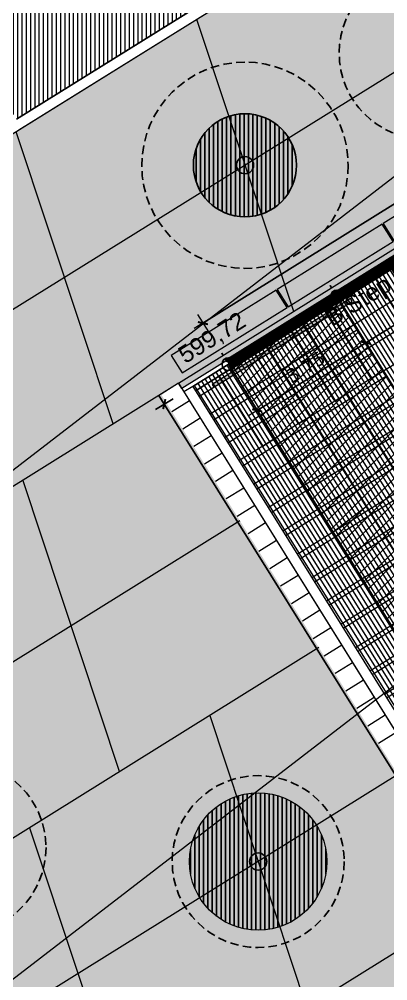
# Model space of a CAD drawing. Header units: metres. Extents: x 678805 to 1359287, y 2747329 to 5497370.
# Drawn here: x 679790.96 to 679801.68, y 2748685.17 to 2748713.14 of the extents above; entities that cross this region are included whole.
import ezdxf
from ezdxf.enums import TextEntityAlignment as Align

# ---------------------------------------------------------------- set-up
doc = ezdxf.new("R2010")
doc.units = ezdxf.units.M
doc.linetypes.add('XREF_MON_BUILDINGS$0$DASHEDX2', pattern=[1.5, 1, -0.5])
doc.linetypes.add('XREF_MON_SFT_TREES$0$HIDDEN', pattern=[0.375, 0.25, -0.125])
for name, color, linetype in [('00_XREF_MON_HSC_PAVEMENT', 7, 'Continuous'), ('00_XREF_TWQ_BUILDINGS', 7, 'Continuous'), ('00_XREF_TWQ_SFT_TREES', 7, 'Continuous'), ('XREF_MON_BUILDINGS$0$02-L-05 Stair', 6, 'Continuous'), ('XREF_MON_BUILDINGS$0$02-L-05 Stair_Levels', 81, 'Continuous'), ('XREF_MON_BUILDINGS$0$COTAUX', 7, 'Continuous'), ('XREF_MON_GENERAL_LAYOUT$0$02-L-Edge Line', 4, 'Continuous'), ('XREF_MON_GENERAL_LAYOUT$0$02-L-Edge Line Stair +10cm', 6, 'Continuous'), ('XREF_MON_GENERAL_LAYOUT$0$02-L-Edge Line Step -10cm', 6, 'Continuous'), ('XREF_MON_GENERAL_LAYOUT$0$02-L-Plan Change', 8, 'Continuous'), ('XREF_MON_HSC_PAVEMENT$0$02-L-Tree Pit_line', 252, 'Continuous'), ('XREF_MON_HSC_PAVEMENT$0$03-TR-Tree Pit_Green', 74, 'Continuous'), ('XREF_MON_SFT_TREES$0$SL_TREE_CANOPY', 251, 'XREF_MON_SFT_TREES$0$HIDDEN'), ('XREF_MON_SFT_TREES$0$SL_TREE_TRUNK', 251, 'Continuous')]:
    doc.layers.add(name, color=color, linetype=linetype)
for name, color, linetype, true_color in [('02-L-Waterfeatures 01', 7, 'Continuous', 0x4da6ff), ('XREF_MON_HSC_PAVEMENT$0$03-TR-Tree Pit_White', 7, 'Continuous', 0xfcfcfc), ('XREF_MON_SFT_TREES$0$SL_TREE_BOMBAX_CEIBA', 7, 'Continuous', 0x8f2400), ('XREF_MON_SFT_TREES$0$SL_TREE_FICUS_RELIGIOSA', 7, 'Continuous', 0x405700), ('XREF_MON_SFT_TREES$0$SL_TREE_MELIA_AZEDARACH', 7, 'Continuous', 0xfcb0fa), ('XREF_MON_SFT_TREES$0$SL_TREE_PARKINSONIA_ACUELATA', 2, 'Continuous', 0xffff00)]:
    doc.layers.add(name, color=color, linetype=linetype, true_color=true_color)
for name, color, linetype, lineweight in [('XREF_MON_BUILDINGS$0$02-L-02 Retaining walls', 4, 'Continuous', 5), ('XREF_MON_BUILDINGS$0$02-L-02 Retaining walls_levels', 21, 'Continuous', 5), ('XREF_MON_GENERAL_LAYOUT$0$02-L-Level Curves 0.25-0.75m', 33, 'Continuous', 5), ('XREF_MON_GENERAL_LAYOUT$0$02-L-Level Curves 0.50m', 33, 'Continuous', 5), ('XREF_MON_GENERAL_LAYOUT$0$02-L-Level Curves 1m', 37, 'Continuous', 5), ('XREF_MON_GENERAL_LAYOUT$0$02-L-Material Change', 251, 'Continuous', 5), ('XREF_MON_GENERAL_LAYOUT$0$04-BK-Tree Pit', 6, 'Continuous', 5), ('XREF_MON_HSC_FURNITURE$0$02-L-Furnitures type 3', 8, 'Continuous', 13), ('XREF_MON_HSC_FURNITURE$0$05-Railing', 8, 'Continuous', 13), ('XREF_MON_HSC_PAVEMENT$0$04-BK-Tree Pit', 6, 'Continuous', 5)]:
    doc.layers.add(name, color=color, linetype=linetype, lineweight=lineweight)
for name, color, linetype, lineweight, true_color in [('XREF_MON_HSC_FURNITURE$0$05-Railing_wipeout', 7, 'Continuous', 13, 0xfcfcfc), ('XREF_MON_HSC_PAVEMENT$0$02-L-Joints-Paviment_06_Concrete Slab in sittu', 7, 'Continuous', 5, 0x999999), ('XREF_MON_HSC_PAVEMENT$0$02-L-Joints-Paviment_07_Natural Stone', 7, 'Continuous', 5, 0x998833), ('XREF_MON_HSC_PAVEMENT$0$02-L-Joints-Paviment_07_Precast Concrete Blocks 60X40', 7, 'Continuous', 5, 0x999999), ('XREF_MON_HSC_PAVEMENT$0$03-TR-Pavement_02_Sealed Gravel', 7, 'Continuous', 5, 0x38321e), ('XREF_MON_HSC_PAVEMENT$0$03-TR-Pavement_06_Concrete Slab in situ', 7, 'Continuous', 9, 0xf7f7f7), ('XREF_MON_HSC_PAVEMENT$0$03-TR-Pavement_08_Natural Stone Bleachers', 7, 'Continuous', 5, 0x969696)]:
    doc.layers.add(name, color=color, linetype=linetype, lineweight=lineweight, true_color=true_color)
doc.layers.get('XREF_MON_SFT_TREES$0$SL_TREE_BOMBAX_CEIBA').off()
doc.layers.get('XREF_MON_SFT_TREES$0$SL_TREE_FICUS_RELIGIOSA').off()
doc.layers.get('XREF_MON_SFT_TREES$0$SL_TREE_MELIA_AZEDARACH').off()
doc.layers.get('XREF_MON_SFT_TREES$0$SL_TREE_PARKINSONIA_ACUELATA').off()
doc.styles.add('XREF_MON_BUILDINGS$0$E200', font='verdana.ttf', dxfattribs={"height": 0.4})
doc.styles.add('XREF_MON_BUILDINGS$0$Standard', font='arial.ttf')
doc.styles.add('XREF_MON_GENERAL_LAYOUT$0$Standard', font='arial.ttf')
doc.dimstyles.new('XREF_MON_BUILDINGS$0$E200', dxfattribs={"dimscale": 0.03, "dimtxt": 12, "dimasz": 1, "dimexe": 0.1, "dimexo": 1, "dimgap": 4, "dimtad": 1, "dimzin": 0, "dimdsep": 46, "dimtxsty": 'XREF_MON_BUILDINGS$0$E200', "dimblk1": 'XREF_MON_BUILDINGS$0$LINCOT200', "dimblk2": 'XREF_MON_BUILDINGS$0$LINCOT200', "dimsah": 1, "dimcen": 0.1, "dimdle": 0.1, "dimse1": 1, "dimse2": 1, "dimclrt": 256, "dimadec": 0, "dimazin": 0, "dimtfac": 0.015385, "dimtofl": 0, "dimtmove": 0, "dimatfit": 3, "dimldrblk": 'XREF_MON_BUILDINGS$0$LINCOT200', "dimfxl": 1, "dimtolj": 1, "dimtzin": 0, "dimarcsym": 0})
pattern_1 = [(122, (0, 0), (-0.105817321318, -0.066122000993), [])]

# ---------------------------------------------------------------- blocks, each defined once
blk = doc.blocks.new('XREF_MON_BUILDINGS$0$LINCOT200')
for p, q in [((0, -10), (0, 10)), ((0, 0), (10, 0))]:
    blk.add_line(p, q)
at = {"const_width": 1.88}
blk.add_lwpolyline([(3.54, -3.54), (-3.54, 3.54)], dxfattribs=at)
at = {"layer": 'XREF_MON_BUILDINGS$0$COTAUX'}
blk.add_line((0, 0), (-1.25, 0), dxfattribs=at)
blk = doc.blocks.new('*D164')
at = {"layer": 'DEFPOINTS', "color": 0, "ltscale": 0.3, "transparency": 16777216}
for p in [(679797.048, 2748703.104), (679815.387, 2748673.639), (679813.52, 2748672.476)]:
    blk.add_point(p, dxfattribs=at)
at = {"layer": 'XREF_MON_BUILDINGS$0$02-L-05 Stair_Levels', "color": 0, "lineweight": -2, "ltscale": 0.3, "transparency": 16777216}
blk.add_line((679795.196, 2748701.916), (679813.504, 2748672.502), dxfattribs=at)
at = {"layer": 'XREF_MON_BUILDINGS$0$02-L-05 Stair_Levels', "color": 0, "lineweight": -2, "ltscale": 0.3, "transparency": 16777216, "xscale": 0.03, "yscale": 0.03, "zscale": 0.03}
for p, rotation in [((679795.18, 2748701.942), 121.898401032421), ((679813.52, 2748672.476), 301.898401032421)]:
    blk.add_blockref('XREF_MON_BUILDINGS$0$LINCOT200', p, dxfattribs=dict(at, rotation=rotation))
at = {"layer": 'XREF_MON_BUILDINGS$0$02-L-05 Stair_Levels', "ltscale": 0.3, "transparency": 16777216, "insert": (679804.554, 2748687.503), "char_height": 0.4, "attachment_point": 5, "rotation": 301.8984, "style": 'XREF_MON_BUILDINGS$0$E200'}
blk.add_mtext('\\A1;34.71', dxfattribs=at)
blk = doc.blocks.new('XREF_MON_BUILDINGS$0$Cotes Altimetriques')
at = {"linetype": 'XREF_MON_BUILDINGS$0$DASHEDX2', "ltscale": 0.5}
for points in [[(0, -1.5), (0, 1.5)], [(1.5, 0), (-1.5, 0)]]:
    blk.add_lwpolyline(points, dxfattribs=at)
blk.add_circle((0, 0), 0.75)
at = {"ltscale": 0.3, "style": 'XREF_MON_BUILDINGS$0$Standard'}
blk.add_attdef('COTES', text='', height=2, dxfattribs=at).set_placement((0, 3.5), align=Align.MIDDLE)
blk = doc.blocks.new('*D190')
at = {"layer": 'DEFPOINTS', "color": 0, "ltscale": 0.3, "transparency": 16777216}
for p in [(679837.404, 2748729.928), (679838.148, 2748728.735), (679797.048, 2748703.104)]:
    blk.add_point(p, dxfattribs=at)
at = {"layer": 'XREF_MON_BUILDINGS$0$02-L-02 Retaining walls_levels', "color": 0, "lineweight": -2, "ltscale": 0.3, "transparency": 16777216}
blk.add_line((679796.329, 2748704.313), (679837.379, 2748729.912), dxfattribs=at)
at = {"layer": 'XREF_MON_BUILDINGS$0$02-L-02 Retaining walls_levels', "color": 0, "lineweight": -2, "ltscale": 0.3, "transparency": 16777216, "xscale": 0.03, "yscale": 0.03, "zscale": 0.03}
for p, rotation in [((679837.404, 2748729.928), 31.94807474562076), ((679796.304, 2748704.297), 211.9480747456207)]:
    blk.add_blockref('XREF_MON_BUILDINGS$0$LINCOT200', p, dxfattribs=dict(at, rotation=rotation))
at = {"layer": 'XREF_MON_BUILDINGS$0$02-L-02 Retaining walls_levels', "ltscale": 0.3, "transparency": 16777216, "insert": (679813.064, 2748715.137), "char_height": 0.4, "attachment_point": 5, "rotation": 31.9481, "style": 'XREF_MON_BUILDINGS$0$E200'}
blk.add_mtext('\\A1;48.50', dxfattribs=at)
blk = doc.blocks.new('*U138')
at = {"linetype": 'XREF_MON_BUILDINGS$0$DASHEDX2', "ltscale": 0.5}
for points in [[(0, -1.5), (0, 1.5)], [(1.5, 0), (-1.5, 0)]]:
    blk.add_lwpolyline(points, dxfattribs=at)
blk.add_circle((0, 0), 0.75)
at = {"ltscale": 0.3, "style": 'XREF_MON_BUILDINGS$0$Standard'}
blk.add_attdef('COTES', text='', height=2, dxfattribs=at).set_placement((6.47, -1.99), align=Align.MIDDLE)
blk = doc.blocks.new('*D142')
at = {"layer": 'DEFPOINTS', "color": 0, "ltscale": 0.3, "transparency": 16777216}
for p in [(679818.253, 2748715.784), (679818.856, 2748714.815), (679800.437, 2748704.694)]:
    blk.add_point(p, dxfattribs=at)
at = {"layer": 'XREF_MON_BUILDINGS$0$02-L-02 Retaining walls_levels', "color": 0, "lineweight": -2, "ltscale": 0.3, "transparency": 16777216}
blk.add_line((679801.066, 2748703.741), (679818.83, 2748714.799), dxfattribs=at)
at = {"layer": 'XREF_MON_BUILDINGS$0$02-L-02 Retaining walls_levels', "color": 0, "lineweight": -2, "ltscale": 0.3, "transparency": 16777216, "xscale": 0.03, "yscale": 0.03, "zscale": 0.03}
for p, rotation in [((679818.856, 2748714.815), 31.90139317448292), ((679801.04, 2748703.726), 211.9013931744829)]:
    blk.add_blockref('XREF_MON_BUILDINGS$0$LINCOT200', p, dxfattribs=dict(at, rotation=rotation))
at = {"layer": 'XREF_MON_BUILDINGS$0$02-L-02 Retaining walls_levels', "ltscale": 0.3, "transparency": 16777216, "insert": (679809.775, 2748709.549), "char_height": 0.4, "attachment_point": 5, "rotation": 31.9014, "style": 'XREF_MON_BUILDINGS$0$E200'}
blk.add_mtext('\\A1;21.00', dxfattribs=at)
blk = doc.blocks.new('*D144')
at = {"layer": 'DEFPOINTS', "color": 0, "ltscale": 0.3, "transparency": 16777216}
for p in [(679801.198, 2748703.47), (679797.883, 2748701.76), (679798.042, 2748701.506)]:
    blk.add_point(p, dxfattribs=at)
at = {"layer": 'XREF_MON_BUILDINGS$0$02-L-02 Retaining walls_levels', "color": 0, "lineweight": -2, "ltscale": 0.3, "transparency": 16777216}
blk.add_line((679801.014, 2748703.709), (679797.909, 2748701.776), dxfattribs=at)
at = {"layer": 'XREF_MON_BUILDINGS$0$02-L-02 Retaining walls_levels', "color": 0, "lineweight": -2, "ltscale": 0.3, "transparency": 16777216, "xscale": 0.03, "yscale": 0.03, "zscale": 0.03}
for p, rotation in [((679801.04, 2748703.725), 31.89840103319451), ((679797.883, 2748701.76), 211.8984010331945)]:
    blk.add_blockref('XREF_MON_BUILDINGS$0$LINCOT200', p, dxfattribs=dict(at, rotation=rotation))
at = {"layer": 'XREF_MON_BUILDINGS$0$02-L-02 Retaining walls_levels', "ltscale": 0.3, "transparency": 16777216, "insert": (679799.288, 2748703.022), "char_height": 0.4, "attachment_point": 5, "rotation": 31.8984, "style": 'XREF_MON_BUILDINGS$0$E200'}
blk.add_mtext('\\A1;3.75', dxfattribs=at)
blk = doc.blocks.new('XREF_MON_SFT_TREES$0$Parkinsonia_acuelata')
h = blk.add_hatch()
h.set_pattern_fill('ANSI31', color=256, scale=0.1)
edge = h.paths.add_edge_path()
edge.add_arc((0, 0), 2.5, -25.4481, 334.5519)
at = {"layer": 'XREF_MON_SFT_TREES$0$SL_TREE_TRUNK'}
h = blk.add_hatch(color=256, dxfattribs=at)
h.dxf.hatch_style = 1
edge = h.paths.add_edge_path()
edge.add_arc((0, 0), 0.25, 0, 360)
at = {"layer": 'XREF_MON_SFT_TREES$0$SL_TREE_CANOPY', "linetype": 'XREF_MON_SFT_TREES$0$HIDDEN'}
blk.add_circle((0, 0), 2.5, dxfattribs=at)
at = {"layer": 'XREF_MON_SFT_TREES$0$SL_TREE_TRUNK'}
blk.add_circle((0, 0), 0.25, dxfattribs=at)
blk = doc.blocks.new('XREF_MON_SFT_TREES$0$Bombax_ceiba')
h = blk.add_hatch()
h.set_pattern_fill('ANSI31', color=256, scale=0.1)
edge = h.paths.add_edge_path()
edge.add_arc((0, 0), 3, -25.4481, 334.5519)
at = {"layer": 'XREF_MON_SFT_TREES$0$SL_TREE_TRUNK'}
h = blk.add_hatch(color=256, dxfattribs=at)
h.dxf.hatch_style = 1
edge = h.paths.add_edge_path()
edge.add_arc((0, 0), 0.25, 0, 360)
at = {"layer": 'XREF_MON_SFT_TREES$0$SL_TREE_CANOPY', "linetype": 'XREF_MON_SFT_TREES$0$HIDDEN'}
blk.add_circle((0, 0), 3, dxfattribs=at)
at = {"layer": 'XREF_MON_SFT_TREES$0$SL_TREE_TRUNK'}
blk.add_circle((0, 0), 0.25, dxfattribs=at)
blk = doc.blocks.new('XREF_MON_SFT_TREES$0$Ficus_religiosa')
h = blk.add_hatch()
h.set_pattern_fill('ANSI31', color=256, scale=0.1)
edge = h.paths.add_edge_path()
edge.add_arc((0, 0), 6, -25.4481, 334.5519)
at = {"layer": 'XREF_MON_SFT_TREES$0$SL_TREE_TRUNK'}
h = blk.add_hatch(color=256, dxfattribs=at)
h.dxf.hatch_style = 1
edge = h.paths.add_edge_path()
edge.add_arc((0, 0), 0.25, 0, 360)
at = {"layer": 'XREF_MON_SFT_TREES$0$SL_TREE_CANOPY', "linetype": 'XREF_MON_SFT_TREES$0$HIDDEN'}
blk.add_circle((0, 0), 6, dxfattribs=at)
at = {"layer": 'XREF_MON_SFT_TREES$0$SL_TREE_TRUNK'}
blk.add_circle((0, 0), 0.25, dxfattribs=at)
blk = doc.blocks.new('XREF_MON_SFT_TREES$0$Melia_acedarach.B')
h = blk.add_hatch()
h.set_pattern_fill('ANSI31', color=256, scale=0.1, angle=25.45)
edge = h.paths.add_edge_path()
edge.add_arc((0, 0), 2.5, 0, 360)
at = {"layer": 'XREF_MON_SFT_TREES$0$SL_TREE_TRUNK'}
h = blk.add_hatch(color=256, dxfattribs=at)
h.dxf.hatch_style = 1
edge = h.paths.add_edge_path()
edge.add_arc((0, 0), 0.25, 0, 360)
at = {"layer": 'XREF_MON_SFT_TREES$0$SL_TREE_CANOPY', "linetype": 'XREF_MON_SFT_TREES$0$HIDDEN'}
blk.add_circle((0, 0), 2.5, dxfattribs=at)
at = {"layer": 'XREF_MON_SFT_TREES$0$SL_TREE_TRUNK'}
blk.add_circle((0, 0), 0.25, dxfattribs=at)
blk = doc.blocks.new('XREF_MON_SFT_TREES$0$Melia_Azedarach.C')
h = blk.add_hatch()
h.set_pattern_fill('ANSI31', color=256, scale=0.1, angle=25.45)
edge = h.paths.add_edge_path()
edge.add_arc((0, 0), 2.5, 0, 360)
at = {"layer": 'XREF_MON_SFT_TREES$0$SL_TREE_TRUNK'}
h = blk.add_hatch(color=256, dxfattribs=at)
h.dxf.hatch_style = 1
edge = h.paths.add_edge_path()
edge.add_arc((0, 0), 0.25, 0, 360)
at = {"layer": 'XREF_MON_SFT_TREES$0$SL_TREE_CANOPY', "linetype": 'XREF_MON_SFT_TREES$0$HIDDEN'}
blk.add_circle((0, 0), 2.5, dxfattribs=at)
at = {"layer": 'XREF_MON_SFT_TREES$0$SL_TREE_TRUNK'}
blk.add_circle((0, 0), 0.25, dxfattribs=at)
blk = doc.blocks.new('XREF_MON_SFT_TREES')
at = {"layer": 'XREF_MON_SFT_TREES$0$SL_TREE_BOMBAX_CEIBA', "rotation": 25.44812939262281}
blk.add_blockref('XREF_MON_SFT_TREES$0$Bombax_ceiba', (679797.526, 2748708.891), dxfattribs=at)
at = {"layer": 'XREF_MON_SFT_TREES$0$SL_TREE_FICUS_RELIGIOSA', "rotation": 25.44812939262281}
blk.add_blockref('XREF_MON_SFT_TREES$0$Ficus_religiosa', (679793.502, 2748720.898), dxfattribs=at)
at = {"layer": 'XREF_MON_SFT_TREES$0$SL_TREE_MELIA_AZEDARACH'}
for name, p in [('XREF_MON_SFT_TREES$0$Melia_Azedarach.C', (679789.243, 2748715.413)), ('XREF_MON_SFT_TREES$0$Melia_acedarach.B', (679802.765, 2748712.151)), ('XREF_MON_SFT_TREES$0$Melia_acedarach.B', (679797.91, 2748688.635))]:
    blk.add_blockref(name, p, dxfattribs=at)
at = {"layer": 'XREF_MON_SFT_TREES$0$SL_TREE_PARKINSONIA_ACUELATA', "rotation": 25.44812939262281}
blk.add_blockref('XREF_MON_SFT_TREES$0$Parkinsonia_acuelata', (679789.242, 2748689.043), dxfattribs=at)
blk = doc.blocks.new('XREF_MON_HSC_PAVEMENT$0$Escocell 4m')
at = {"layer": 'XREF_MON_HSC_PAVEMENT$0$03-TR-Tree Pit_Green'}
h = blk.add_hatch(dxfattribs=at)
h.set_pattern_fill('ANSI31', color=256, scale=0.04, angle=19.0454)
h.set_pattern_definition([(64.04540243, (-1814219.15263, -2173895.47172), (-0.1141909246487, 0.055582665714), [])])
edge = h.paths.add_edge_path()
edge.add_arc((0, 0), 2, 0, 360)
at = {"layer": 'XREF_MON_HSC_PAVEMENT$0$03-TR-Tree Pit_White'}
h = blk.add_hatch(color=256, dxfattribs=at)
h.dxf.hatch_style = 1
edge = h.paths.add_edge_path()
edge.add_arc((0, 0), 2, 0, 360)
blk.add_circle((0, 0), 2)
blk = doc.blocks.new('XREF_MON_HSC_PAVEMENT$0$Escocell 3m')
at = {"layer": 'XREF_MON_HSC_PAVEMENT$0$03-TR-Tree Pit_Green'}
h = blk.add_hatch(dxfattribs=at)
h.set_pattern_fill('ANSI31', color=256, scale=0.04, angle=19.0454)
h.set_pattern_definition([(64.04540243, (-1814188.4613, -2173892.2774), (-0.1141909246487, 0.055582665714), [])])
edge = h.paths.add_edge_path()
edge.add_arc((0, 0), 1.5, 0, 360)
at = {"layer": 'XREF_MON_HSC_PAVEMENT$0$03-TR-Tree Pit_White'}
h = blk.add_hatch(color=256, dxfattribs=at)
h.dxf.hatch_style = 1
edge = h.paths.add_edge_path()
edge.add_arc((0, 0), 1.5, 0, 360)
blk.add_circle((0, 0), 1.5)
at = {"layer": 'XREF_MON_HSC_PAVEMENT$0$02-L-Tree Pit_line', "ltscale": 0.3}
blk.add_circle((0, 0), 1.5, dxfattribs=at)
blk = doc.blocks.new('*U510')
at = {"layer": 'XREF_MON_HSC_PAVEMENT$0$02-L-Joints-Paviment_07_Natural Stone', "elevation": 0}
blk.add_lwpolyline([(6.198, -34.402), (6.195, 0)], dxfattribs=at)
blk = doc.blocks.new('*U511')
at = {"layer": 'XREF_MON_HSC_PAVEMENT$0$02-L-Joints-Paviment_07_Natural Stone', "color": 0, "linetype": 'ByBlock', "lineweight": -2, "transparency": 16777216, "rotation": 31.89932765884843}
blk.add_blockref('*U510', (679796.084, 2748702.33), dxfattribs=at)
blk = doc.blocks.new('*U512')
at = {"layer": 'XREF_MON_HSC_PAVEMENT$0$02-L-Joints-Paviment_07_Precast Concrete Blocks 60X40'}
blk.add_lwpolyline([(0, 0), (0.001, -0.6)], dxfattribs=at)
blk = doc.blocks.new('*U513')
at = {"layer": 'XREF_MON_HSC_PAVEMENT$0$02-L-Joints-Paviment_07_Precast Concrete Blocks 60X40', "color": 0, "linetype": 'ByBlock', "lineweight": -2, "transparency": 16777216, "rotation": 301.9019127257279}
for p in [(679795.595, 2748702.547), (679795.911, 2748702.039), (679796.228, 2748701.531), (679796.544, 2748701.023), (679796.86, 2748700.515), (679797.176, 2748700.007), (679797.492, 2748699.5), (679797.809, 2748698.992), (679798.125, 2748698.484), (679798.441, 2748697.976), (679798.757, 2748697.468), (679799.073, 2748696.96), (679799.389, 2748696.452), (679799.706, 2748695.944), (679800.022, 2748695.436), (679800.338, 2748694.928), (679800.654, 2748694.42), (679800.97, 2748693.912), (679801.287, 2748693.404), (679801.603, 2748692.896), (679801.919, 2748692.389)]:
    blk.add_blockref('*U512', p, dxfattribs=at)
blk = doc.blocks.new('XREF_MON_HSC_PAVEMENT')
at = {"layer": 'XREF_MON_HSC_PAVEMENT$0$03-TR-Pavement_02_Sealed Gravel', "linetype": 'Continuous'}
h = blk.add_hatch(dxfattribs=at)
h.set_pattern_fill('ANSI31', color=256, scale=0.0393, angle=45)
h.set_pattern_definition([(90, (652974.11672, 2717198.73223), (-0.1247775, 0), [])])
h.paths.add_polyline_path([(679798.235, 2748737.952), (679798.244, 2748737.945), (679804.727, 2748731.776), (679796.79, 2748723.502), (679788.909, 2748731.062), (679781.362, 2748725.485), (679790.88, 2748710.231), (679812.839, 2748723.898), (679802.242, 2748740.913)])
at = {"layer": 'XREF_MON_HSC_PAVEMENT$0$03-TR-Pavement_06_Concrete Slab in situ', "linetype": 'Continuous'}
h = blk.add_hatch(color=256, dxfattribs=at)
h.dxf.hatch_style = 1
h.paths.add_polyline_path([(679744.389, 2748680.944), (679812.998, 2748723.643), (679817.597, 2748716.27), (679795.568, 2748702.53), (679767.698, 2748685.147), (679747.22, 2748672.38)])
h = blk.add_hatch(color=256, dxfattribs=at)
h.dxf.hatch_style = 1
h.paths.add_polyline_path([(679795.086, 2748702.23), (679748.323, 2748673.068), (679753.916, 2748656.131), (679763.384, 2748640.923), (679762.62, 2748640.448), (679766.019, 2748634.973), (679761.016, 2748631.859), (679765.141, 2748619.371), (679827.121, 2748639.84), (679818.637, 2748665.406), (679840.697, 2748679.165), (679836.266, 2748686.285), (679813.741, 2748672.263)])
at = {"layer": 'XREF_MON_HSC_PAVEMENT$0$03-TR-Pavement_08_Natural Stone Bleachers', "ltscale": 0.3}
h = blk.add_hatch(dxfattribs=at)
h.set_pattern_fill('ANSI31', color=256, scale=0.0393, angle=77)
h.set_pattern_definition(pattern_1)
h.paths.add_polyline_path([(679835.945, 2748686.79), (679818.813, 2748675.772), (679835.945, 2748686.79)], flags=17)
h.paths.add_polyline_path([(679818.547, 2748675.606), (679818.547, 2748675.606), (679836.109, 2748686.527), (679835.945, 2748686.79), (679817.768, 2748715.995), (679800.202, 2748705.072)])
h = blk.add_hatch(dxfattribs=at)
h.set_pattern_fill('ANSI31', color=252, scale=0.25, angle=347)
h.set_pattern_definition([(32, (21.2892, 3.717), (-0.42062341599, 0.67313817632), [])])
h.paths.add_polyline_path([(679796.006, 2748702.455), (679800.207, 2748705.065), (679818.543, 2748675.604), (679814.348, 2748672.991)])
h = blk.add_hatch(dxfattribs=at)
h.set_pattern_fill('ANSI31', color=256, scale=0.0393, angle=77)
h.set_pattern_definition(pattern_1)
h.paths.add_polyline_path([(679796.009, 2748702.45), (679800.202, 2748705.071), (679818.543, 2748675.604), (679814.348, 2748672.991)])
at = {"layer": 'XREF_MON_HSC_PAVEMENT$0$02-L-Joints-Paviment_06_Concrete Slab in sittu'}
for p, q in [((679744.389, 2748680.944), (679812.998, 2748723.643)), ((679815.3, 2748719.952), (679745.792, 2748676.693)), ((679795.568, 2748702.53), (679747.22, 2748672.38)), ((679797.377, 2748698.55), (679749.705, 2748668.882)), ((679799.675, 2748694.858), (679751.109, 2748664.631)), ((679801.974, 2748691.165), (679752.512, 2748660.381)), ((679804.273, 2748687.472), (679753.916, 2748656.131))]:
    blk.add_line(p, q, dxfattribs=at)
for points in [[(679796.116, 2748713.137), (679798.935, 2748704.644)], [(679790.864, 2748709.868), (679793.682, 2748701.375)], [(679793.881, 2748691.251), (679791.063, 2748699.744)], [(679796.501, 2748692.882), (679799.32, 2748684.389)], [(679791.262, 2748689.621), (679794.08, 2748681.128)]]:
    blk.add_lwpolyline(points, dxfattribs=at)
at = {"layer": 'XREF_MON_HSC_PAVEMENT$0$02-L-Joints-Paviment_07_Natural Stone'}
for points in [[(679818.27, 2748715.189), (679800.709, 2748704.258)], [(679818.695, 2748714.505), (679801.131, 2748703.579)], [(679819.115, 2748713.83), (679801.554, 2748702.9)], [(679819.538, 2748713.151), (679797.779, 2748699.608)], [(679819.961, 2748712.471), (679798.202, 2748698.929)], [(679820.384, 2748711.792), (679798.624, 2748698.25)], [(679820.807, 2748711.113), (679799.047, 2748697.571)], [(679821.23, 2748710.434), (679799.47, 2748696.891)], [(679821.652, 2748709.755), (679799.893, 2748696.212)], [(679822.075, 2748709.076), (679800.315, 2748695.533)], [(679822.497, 2748708.397), (679800.738, 2748694.854)], [(679822.92, 2748707.718), (679801.161, 2748694.175)], [(679823.343, 2748707.038), (679801.584, 2748693.496)], [(679800.709, 2748704.258), (679796.51, 2748701.645)], [(679801.131, 2748703.579), (679796.933, 2748700.966)]]:
    blk.add_lwpolyline(points, dxfattribs=at)
at = {"layer": 'XREF_MON_HSC_PAVEMENT$0$02-L-Joints-Paviment_07_Natural Stone', "elevation": 0}
for points in [[(679801.631, 2748705.783), (679801.55, 2748705.913)], [(679801.293, 2748705.573), (679801.213, 2748705.702)], [(679800.618, 2748705.152), (679800.537, 2748705.281)], [(679800.955, 2748705.363), (679800.875, 2748705.492)]]:
    blk.add_lwpolyline(points, dxfattribs=at)
at = {"layer": 'XREF_MON_HSC_PAVEMENT$0$02-L-Joints-Paviment_07_Precast Concrete Blocks 60X40'}
blk.add_lwpolyline([(679795.595, 2748702.547), (679814.25, 2748672.58)], dxfattribs=at)
at = {"layer": 'XREF_MON_HSC_PAVEMENT$0$02-L-Joints-Paviment_07_Natural Stone'}
blk.add_blockref('*U511', (0, 0), dxfattribs=at)
at = {"layer": 'XREF_MON_HSC_PAVEMENT$0$02-L-Joints-Paviment_07_Precast Concrete Blocks 60X40'}
blk.add_blockref('*U513', (0, 0), dxfattribs=at)
at = {"layer": 'XREF_MON_HSC_PAVEMENT$0$04-BK-Tree Pit', "rotation": 25.95459756993445}
for name, p in [('XREF_MON_HSC_PAVEMENT$0$Escocell 3m', (679797.526, 2748708.891)), ('XREF_MON_HSC_PAVEMENT$0$Escocell 4m', (679797.91, 2748688.635))]:
    blk.add_blockref(name, p, dxfattribs=at)
blk = doc.blocks.new('XREF_MON_HSC_FURNITURE$0$PRISMA 360')
at = {"true_color": 0xfcfcfc}
h = blk.add_hatch(color=7, dxfattribs=at)
h.dxf.hatch_style = 1
h.paths.add_polyline_path([(0, 0), (3.578, 0.395), (3.512, 0.992), (-0.066, 0.596)])
at = {"color": 0}
blk.add_lwpolyline([(0, 0), (3.578, 0.395), (3.512, 0.992), (-0.066, 0.596)], close=True, dxfattribs=at)
blk = doc.blocks.new('XREF_MON_HSC_FURNITURE')
at = {"layer": 'XREF_MON_HSC_FURNITURE$0$05-Railing', "true_color": 0xfcfcfc, "extrusion": (-2.86654e-06, -1.78413e-06, 1)}
h = blk.add_hatch(color=7, dxfattribs=at)
h.dxf.hatch_style = 1
h.paths.add_polyline_path([(679796.571, 2748702.516), (679796.624, 2748702.431), (679800.643, 2748704.932), (679800.59, 2748705.017)])
at = {"layer": 'XREF_MON_HSC_FURNITURE$0$05-Railing_wipeout', "true_color": 0xfcfcfc, "extrusion": (3.30037e-06, 8.14322e-07, 1)}
h = blk.add_hatch(color=7, dxfattribs=at)
h.dxf.hatch_style = 1
h.paths.add_polyline_path([(679795.594, 2748702.549), (679839.32, 2748729.818), (679839.426, 2748729.648), (679795.691, 2748702.393)])
at = {"layer": 'XREF_MON_HSC_FURNITURE$0$05-Railing', "extrusion": (3.30037e-06, 8.14322e-07, 1), "elevation": 4.482}
blk.add_lwpolyline([(679795.594, 2748702.549), (679839.32, 2748729.818), (679839.426, 2748729.648), (679795.691, 2748702.393)], close=True, dxfattribs=at)
at = {"layer": 'XREF_MON_HSC_FURNITURE$0$05-Railing', "extrusion": (-2.86654e-06, -1.78413e-06, 1), "elevation": -6.853}
blk.add_lwpolyline([(679796.624, 2748702.431), (679800.643, 2748704.932), (679800.59, 2748705.017), (679796.571, 2748702.516)], close=True, dxfattribs=at)
at = {"layer": 'XREF_MON_HSC_FURNITURE$0$02-L-Furnitures type 3', "rotation": 25.5960050678163}
for p in [(679801.862, 2748706.686, -0.001), (679798.78, 2748704.768, -0.001), (679795.699, 2748702.849, -0.001)]:
    blk.add_blockref('XREF_MON_HSC_FURNITURE$0$PRISMA 360', p, dxfattribs=at)
blk = doc.blocks.new('XREF_MON_GENERAL_LAYOUT$0$Escocell 4m')
blk.add_circle((0, 0), 2)
blk = doc.blocks.new('XREF_MON_GENERAL_LAYOUT$0$Escocell 3m')
blk.add_circle((0, 0), 1.5)
blk = doc.blocks.new('XREF_MON_GENERAL_LAYOUT')
at = {"layer": 'XREF_MON_GENERAL_LAYOUT$0$02-L-Edge Line', "ltscale": 0.3}
for p, q in [((679801.551, 2748702.906, 0), (679801.197, 2748702.686, 0)), ((679800.49, 2748702.246, 0), (679800.138, 2748702.027, 0)), ((679799.429, 2748701.586, 0), (679799.077, 2748701.366, 0)), ((679798.394, 2748700.941, 0), (679798.041, 2748700.722, 0))]:
    blk.add_line(p, q, dxfattribs=at)
blk.add_lwpolyline([(679796.006, 2748702.455), (679839.227, 2748729.406)], dxfattribs=at)
at = {"layer": 'XREF_MON_GENERAL_LAYOUT$0$02-L-Edge Line Stair +10cm'}
for p, q in [((679800.282, 2748704.944), (679817.193, 2748677.774)), ((679799.222, 2748704.283, 0), (679816.133, 2748677.113, 0)), ((679798.161, 2748703.623), (679815.073, 2748676.452))]:
    blk.add_line(p, q, dxfattribs=at)
at = {"layer": 'XREF_MON_GENERAL_LAYOUT$0$02-L-Edge Line Stair +10cm', "elevation": 0}
blk.add_lwpolyline([(679800.282, 2748704.944), (679796.084, 2748702.33)], dxfattribs=at)
at = {"layer": 'XREF_MON_GENERAL_LAYOUT$0$02-L-Edge Line Stair +10cm', "ltscale": 0.3}
blk.add_lwpolyline([(679799.928, 2748704.723), (679801.197, 2748702.686)], dxfattribs=at)
at = {"layer": 'XREF_MON_GENERAL_LAYOUT$0$02-L-Edge Line Stair +10cm', "ltscale": 0.3, "elevation": 0}
for points in [[(679798.871, 2748704.062), (679800.139, 2748702.025)], [(679797.809, 2748703.402), (679799.078, 2748701.364)], [(679796.775, 2748702.757), (679798.041, 2748700.722)]]:
    blk.add_lwpolyline(points, dxfattribs=at)
at = {"layer": 'XREF_MON_GENERAL_LAYOUT$0$02-L-Edge Line Stair +10cm'}
blk.add_lwpolyline([(679814.038, 2748675.806), (679797.126, 2748702.979)], dxfattribs=at)
at = {"layer": 'XREF_MON_GENERAL_LAYOUT$0$02-L-Edge Line Step -10cm'}
blk.add_line((679790.88, 2748710.231), (679813.094, 2748724.057), dxfattribs=at)
at = {"layer": 'XREF_MON_GENERAL_LAYOUT$0$02-L-Level Curves 0.25-0.75m', "ltscale": 0.3}
for points in [[(679898.295, 2748665.707), (679848.514, 2748694.261), (679853.327, 2748697.257), (679851.424, 2748700.313), (679850.307, 2748699.743), (679847.548, 2748704.177), (679846.431, 2748703.607), (679843.672, 2748708.039), (679842.556, 2748707.47), (679839.796, 2748711.903), (679838.679, 2748711.333), (679835.92, 2748715.767), (679834.803, 2748715.197), (679832.044, 2748719.631), (679830.927, 2748719.061), (679828.609, 2748722.786), (679797.048, 2748703.103), (679802.544, 2748694.273), (679752.911, 2748656.033)], [(679904.882, 2748668.275), (679853.82, 2748697.564), (679855.447, 2748698.577), (679853.059, 2748702.415), (679851.936, 2748701.855), (679849.183, 2748706.279), (679848.06, 2748705.719), (679845.307, 2748710.141), (679844.184, 2748709.581), (679841.431, 2748714.005), (679840.308, 2748713.445), (679837.551, 2748717.866), (679836.428, 2748717.307), (679833.671, 2748721.735), (679832.559, 2748721.167), (679830.729, 2748724.108), (679819.621, 2748717.181), (679815.949, 2748719.417), (679748.776, 2748667.661)], [(679881.523, 2748668.981), (679843.208, 2748690.958), (679851.205, 2748695.937), (679849.796, 2748698.202), (679848.679, 2748697.632), (679845.919, 2748702.065), (679844.801, 2748701.495), (679842.044, 2748705.928), (679840.927, 2748705.358), (679838.168, 2748709.792), (679837.051, 2748709.222), (679834.292, 2748713.655), (679833.168, 2748713.085), (679830.415, 2748717.519), (679829.299, 2748716.949), (679826.539, 2748721.383), (679825.429, 2748720.803), (679798.086, 2748703.745), (679801.062, 2748698.963), (679800.087, 2748698.221), (679808.688, 2748684.403), (679759.055, 2748646.163)]]:
    blk.add_lwpolyline(points, dxfattribs=at)
blk.add_lwpolyline([(679815.387, 2748673.639), (679812.381, 2748678.469), (679813.349, 2748679.222), (679804.759, 2748693.023), (679805.757, 2748693.783), (679799.146, 2748704.405), (679821.189, 2748718.159), (679822.165, 2748716.59), (679823.282, 2748717.16), (679826.042, 2748712.726), (679827.158, 2748713.296), (679829.918, 2748708.863), (679831.034, 2748709.432), (679833.794, 2748704.999), (679834.911, 2748705.569), (679837.67, 2748701.135), (679838.787, 2748701.705), (679841.546, 2748697.273), (679842.662, 2748697.842), (679845.422, 2748693.409), (679846.539, 2748693.979), (679846.963, 2748693.296)], close=True, dxfattribs=at)
at = {"layer": 'XREF_MON_GENERAL_LAYOUT$0$02-L-Level Curves 0.50m', "ltscale": 0.3}
blk.add_lwpolyline([(679819.158, 2748716.694), (679820.537, 2748714.479), (679821.654, 2748715.048), (679824.413, 2748710.615), (679825.53, 2748711.185), (679828.289, 2748706.751), (679829.406, 2748707.321), (679832.165, 2748702.887), (679833.282, 2748703.457), (679836.042, 2748699.024), (679837.158, 2748699.593), (679839.917, 2748695.161), (679841.034, 2748695.731), (679843.801, 2748691.31), (679816.423, 2748674.283), (679810.903, 2748683.152), (679811.902, 2748683.91), (679803.311, 2748697.713), (679804.309, 2748698.474), (679800.205, 2748705.067), (679819.07, 2748716.835)], dxfattribs=at)
at = {"layer": 'XREF_MON_GENERAL_LAYOUT$0$02-L-Level Curves 1m', "ltscale": 0.3}
blk.add_lwpolyline([(679823.309, 2748719.481), (679799.146, 2748704.405), (679799.603, 2748703.671), (679798.605, 2748702.911), (679807.266, 2748688.995), (679806.292, 2748688.253), (679814.83, 2748674.534), (679765.198, 2748636.292)], dxfattribs=at)
at = {"layer": 'XREF_MON_GENERAL_LAYOUT$0$02-L-Material Change', "ltscale": 0.3}
for p, q in [((679790.954, 2748709.924), (679813.253, 2748723.802)), ((679817.843, 2748715.874), (679800.282, 2748704.944)), ((679795.595, 2748702.547), (679814.248, 2748672.579))]:
    blk.add_line(p, q, dxfattribs=at)
at = {"layer": 'XREF_MON_GENERAL_LAYOUT$0$02-L-Material Change'}
for p, q in [((679801.197, 2748702.686, 0), (679800.49, 2748702.246, 0)), ((679800.138, 2748702.027, 0), (679799.429, 2748701.586, 0)), ((679799.077, 2748701.366, 0), (679798.394, 2748700.941, 0)), ((679798.041, 2748700.722, 0), (679797.352, 2748700.293, 0))]:
    blk.add_line(p, q, dxfattribs=at)
for points in [[(679795.595, 2748702.547), (679839.32, 2748729.818), (679857.992, 2748699.809)], [(679796.006, 2748702.455), (679814.348, 2748672.991), (679815.387, 2748673.639)]]:
    blk.add_lwpolyline(points, dxfattribs=at)
at = {"layer": 'XREF_MON_GENERAL_LAYOUT$0$02-L-Material Change', "ltscale": 0.3}
blk.add_lwpolyline([(679796.006, 2748702.455), (679795.751, 2748702.296)], dxfattribs=at)
at = {"layer": 'XREF_MON_GENERAL_LAYOUT$0$02-L-Plan Change', "ltscale": 0.3, "elevation": 0}
blk.add_lwpolyline([(679800.282, 2748704.944), (679800.202, 2748705.072)], dxfattribs=at)
at = {"layer": 'XREF_MON_GENERAL_LAYOUT$0$04-BK-Tree Pit', "rotation": 25.95459756993445}
for name, p in [('XREF_MON_GENERAL_LAYOUT$0$Escocell 3m', (679797.526, 2748708.891)), ('XREF_MON_GENERAL_LAYOUT$0$Escocell 4m', (679797.91, 2748688.635))]:
    blk.add_blockref(name, p, dxfattribs=at)
at = {"style": 'XREF_MON_GENERAL_LAYOUT$0$Standard'}
for tag, rotation, p in [('604,00', 330.2643, (679905.77, 2748776.558)), ('603,00', 330.2643, (679901.861, 2748753.477)), ('600,00', 133.826, (679944.597, 2748745.153)), ('602,00', 330.2643, (679883.319, 2748738.727)), ('601,00', 117.8906, (679920.972, 2748732.87)), ('601,00', 330.2643, (679864.777, 2748723.976)), ('600,00', 40.8833, (679777.405, 2748705.444, 1.17)), ('602,00', 330.2643, (679941.275, 2748705.483)), ('601,00', 40.8833, (679701.798, 2748703.889, 1.17)), ('598,00', 62.091, (679810.267, 2748702.619)), ('600,00', 330.2643, (679877.781, 2748691.131)), ('600,00', 19.5511, (679920.444, 2748685.496)), ('601,00', 330.2643, (679934.813, 2748683.804)), ('599,00', 330.2643, (679854.567, 2748679.061)), ('600,00', 88.3928, (679743.913, 2748675.572)), ('599,00', 20.6086, (679924.26, 2748675.216)), ('601,00', 88.3928, (679728.035, 2748671.318, -2)), ('602,00', 88.3928, (679711.826, 2748665.966, -1)), ('603,00', 88.3928, (679695.615, 2748660.611)), ('599,00', 40.8833, (679788.807, 2748655.829, 1.17)), ('601,00', 40.8833, (679627.612, 2748644.603, 1.17)), ('603,00', 41.7058, (679702.499, 2748628.484, 1.17)), ('600,00', 40.8833, (679645.925, 2748597.926, 1.17)), ('599,00', 34.2277, (679673.574, 2748555.136, 5.34))]:
    blk.add_attdef(tag, text='', height=1, rotation=rotation, dxfattribs=at).set_placement(p, align=Align.MIDDLE)
at = {"ltscale": 0.3, "style": 'XREF_MON_GENERAL_LAYOUT$0$Standard'}
for tag, rotation, p in [('603,50', 330.2643, (679911.501, 2748760.57)), ('602,50', 330.2643, (679892.865, 2748745.846)), ('600,50', 133.826, (679933.048, 2748738.729)), ('601,50', 330.2643, (679873.581, 2748731.671)), ('601,50', 101.2857, (679909.522, 2748726.945)), ('602,50', 330.2643, (679948.625, 2748713.86)), ('600,50', 39.606, (679743.243, 2748706.971)), ('600,50', 330.2643, (679880.266, 2748702.726)), ('600,50', 17.3537, (679917.615, 2748690.554)), ('599,50', 330.2643, (679867.197, 2748684.716)), ('599,50', 18.8944, (679921.71, 2748680.578)), ('599,50', 39.606, (679778.991, 2748677.241)), ('600,50', 88.3928, (679735.925, 2748673.586)), ('601,50', 88.3928, (679719.906, 2748668.581)), ('602,50', 88.3928, (679703.474, 2748663.452)), ('598,50', 330.2643, (679861.765, 2748662.397)), ('601,50', 39.606, (679610.513, 2748662.061)), ('600,00', 41.7058, (679752.308, 2748637.685)), ('601,00', 41.7058, (679736.044, 2748634.538)), ('599,00', 35.0835, (679763.043, 2748634.415, 1.17)), ('602,00', 41.7058, (679720.174, 2748633.096, 1.17)), ('600,00', 35.0835, (679747.063, 2748629.903, 1.17)), ('601,00', 35.0835, (679731.246, 2748625.239, 1.17)), ('600,50', 39.606, (679636.92, 2748621.339)), ('602,00', 35.0835, (679715.4, 2748620.639, 1.17)), ('599,50', 28.7604, (679659.482, 2748574.323))]:
    blk.add_attdef(tag, text='', height=1, rotation=rotation, dxfattribs=at).set_placement(p, align=Align.MIDDLE)
blk = doc.blocks.new('XREF_MON_BUILDINGS')
at = {"layer": 'XREF_MON_BUILDINGS$0$02-L-05 Stair'}
h = blk.add_hatch(dxfattribs=at)
h.set_pattern_fill('ANSI31', color=256, scale=2)
h.set_pattern_definition([(45, (0, 0), (-0.176776695297, 0.176776695297), [])])
h.paths.add_polyline_path([(679800.209, 2748705.061), (679797.053, 2748703.097), (679815.385, 2748673.642), (679818.541, 2748675.607)])
at = {"layer": 'XREF_MON_BUILDINGS$0$02-L-02 Retaining walls', "ltscale": 0.3, "const_width": 0.35}
blk.add_lwpolyline([(679797.053, 2748703.097), (679838.175, 2748728.692)], dxfattribs=at)
at = {"layer": 'XREF_MON_BUILDINGS$0$02-L-05 Stair'}
blk.add_lwpolyline([(679800.209, 2748705.061), (679797.053, 2748703.097), (679815.385, 2748673.642), (679818.541, 2748675.607)], close=True, dxfattribs=at)
at = {"layer": 'XREF_MON_BUILDINGS$0$02-L-02 Retaining walls_levels', "ltscale": 0.3, "xscale": 0.25, "yscale": 0.25, "zscale": 0.25, "rotation": 32}
for name, p, values in [('*U138', (679800.202, 2748705.072), {'COTES': 'B.Step 598,32'}), ('XREF_MON_BUILDINGS$0$Cotes Altimetriques', (679797.048, 2748703.104), {'COTES': '599,72'})]:
    blk.add_blockref(name, p, dxfattribs=at).add_auto_attribs(values)
at = {"layer": 'XREF_MON_BUILDINGS$0$02-L-05 Stair_Levels', "ltscale": 0.3, "xscale": 0.25, "yscale": 0.25, "zscale": 0.25, "rotation": 32}
for name, p, values in [('*U138', (679800.202, 2748705.072), {'COTES': 'B.Step 598,32'}), ('XREF_MON_BUILDINGS$0$Cotes Altimetriques', (679797.048, 2748703.104), {'COTES': '599,72'})]:
    blk.add_blockref(name, p, dxfattribs=at).add_auto_attribs(values)
at = {"layer": 'XREF_MON_BUILDINGS$0$02-L-02 Retaining walls_levels', "ltscale": 0.3}
for base, p1, p2, angle, text, picture, middle in [((679837.404, 2748729.928), (679797.048, 2748703.104), (679838.148, 2748728.735), 31.9481, '48.50', '*D190', (679813.238, 2748714.858)), ((679818.856, 2748714.815), (679800.437, 2748704.694), (679818.253, 2748715.784), 31.9014, '21.00', '*D142', (679809.948, 2748709.27))]:
    dim = blk.add_linear_dim(base=base, p1=p1, p2=p2, angle=angle, text=text, dimstyle='XREF_MON_BUILDINGS$0$E200', dxfattribs=at)
    dim.commit()
    dim.dimension.update_dxf_attribs({"geometry": picture, "text_midpoint": middle, "dimtype": 129})
dim = blk.add_aligned_dim(p1=(679801.198, 2748703.47), p2=(679798.042, 2748701.506), distance=-0.3, text='3.75', dimstyle='XREF_MON_BUILDINGS$0$E200', dxfattribs=at)
dim.commit()
dim.dimension.update_dxf_attribs({"geometry": '*D144', "text_midpoint": (679799.288, 2748703.022)})
at = {"layer": 'XREF_MON_BUILDINGS$0$02-L-05 Stair_Levels', "ltscale": 0.3}
dim = blk.add_linear_dim(base=(679813.52, 2748672.476), p1=(679797.048, 2748703.104), p2=(679815.387, 2748673.639), angle=301.8984, dimstyle='XREF_MON_BUILDINGS$0$E200', dxfattribs=at)
dim.commit()
dim.dimension.update_dxf_attribs({"geometry": '*D164', "text_midpoint": (679804.275, 2748687.329), "dimtype": 129})

msp = doc.modelspace()

# ---------------------------------------------------------------- block references
at = {"layer": '00_XREF_MON_HSC_PAVEMENT'}
msp.add_blockref('XREF_MON_HSC_PAVEMENT', (0, 0), dxfattribs=at)

# ---------------------------------------------------------------- next in the draw order: block references
at = {"layer": '00_XREF_TWQ_BUILDINGS'}
msp.add_blockref('XREF_MON_BUILDINGS', (0, 0), dxfattribs=at)

# ---------------------------------------------------------------- next in the draw order: block references
msp.add_blockref('XREF_MON_BUILDINGS', (0, 0))

# ---------------------------------------------------------------- next in the draw order: block references
msp.add_blockref('XREF_MON_HSC_FURNITURE', (0, 0), dxfattribs=at)
at = {"layer": '00_XREF_TWQ_SFT_TREES'}
msp.add_blockref('XREF_MON_SFT_TREES', (0, 0), dxfattribs=at)
at = {"layer": '02-L-Waterfeatures 01', "color": 18, "true_color": 0x000000}
msp.add_blockref('XREF_MON_GENERAL_LAYOUT', (0, 0), dxfattribs=at)

doc.saveas('drawing.dxf')
